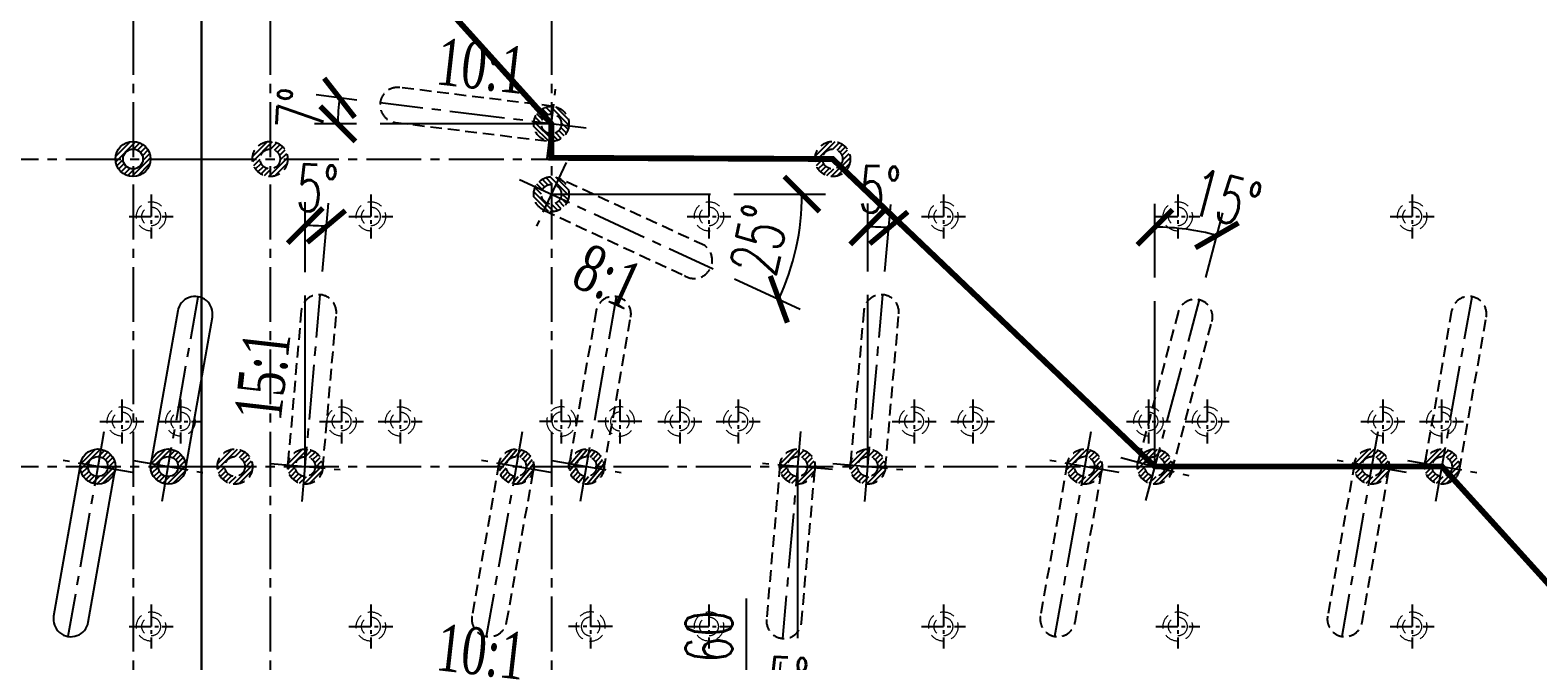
# Model space of a CAD drawing. Extents: x -64479 to 90650, y -38385 to 38270.
# Drawn here: x -28230 to -25657, y 11971 to 13048 of the extents above; entities that cross this region are included whole.
import ezdxf
from ezdxf.enums import TextEntityAlignment as Align

# ---------------------------------------------------------------- set-up
doc = ezdxf.new("R2010")
doc.units = 0
doc.header["$MEASUREMENT"] = 0
doc.linetypes.add('CENTER2', pattern=[1.125, 0.75, -0.125, 0.125, -0.125])
doc.linetypes.add('HIDDEN', pattern=[0.375, 0.25, -0.125])
doc.layers.get('0').update_dxf_attribs({"linetype": 'CONTINUOUS'})
for name, color, linetype in [('BORDER', 2, 'CONTINUOUS'), ('CENTER', 9, 'CENTER2'), ('Cochh', 7, 'CONTINUOUS'), ('DIMENSION', 4, 'CONTINUOUS'), ('HATCH', 7, 'CONTINUOUS'), ('HIDDEN', 4, 'HIDDEN'), ('PILE-D600', 20, 'CONTINUOUS'), ('TEXT', 3, 'CONTINUOUS')]:
    doc.layers.add(name, color=color, linetype=linetype)
doc.layers.add('KHUAT', color=235, linetype='HIDDEN', lineweight=18)
doc.styles.add('DIM', font='romans.shx', dxfattribs={"width": 0.65})
doc.styles.add('THUONG', font='vntimeh.shx')
doc.dimstyles.new('400.Ph', dxfattribs={"dimscale": 400, "dimtxt": 0.2, "dimasz": 0.15, "dimexe": 0.1, "dimexo": 0.1, "dimgap": 0.06, "dimtad": 1, "dimdec": 0, "dimzin": 0, "dimdsep": 46, "dimtxsty": 'DIM', "dimblk": 'ARCHTICK', "dimcen": 0.15, "dimdle": 0.1, "dimclrd": 256, "dimclre": 7, "dimclrt": 6, "dimadec": 0, "dimazin": 0, "dimtfac": 1, "dimtdec": 0, "dimtix": 1, "dimtmove": 0, "dimatfit": 3, "dimldrblk": 'ARCHTICK', "dimfxl": 1, "dimtolj": 1, "dimtzin": 0, "dimarcsym": 0})

# ---------------------------------------------------------------- blocks, each defined once
blk = doc.blocks.new('CocD500_HH')
at = {"layer": 'CENTER', "ltscale": 50}
for p, q in [((0, 37.5), (0, -37.5)), ((-37.5, 0), (37.5, 0))]:
    blk.add_line(p, q, dxfattribs=at)
at = {"layer": 'KHUAT', "ltscale": 100}
for radius in [25, 16]:
    blk.add_circle((0, 0), radius, dxfattribs=at)
blk = doc.blocks.new('cocD500')
at = {"layer": 'HATCH'}
blk.add_blockref('CocD500_HH', (0, 0), dxfattribs=at)
blk = doc.blocks.new('pd3')
at = {"layer": 'HATCH'}
h = blk.add_hatch(dxfattribs=at)
h.set_pattern_fill('ANSI31', color=256, scale=50, style=0)
h.set_pattern_definition([(45, (-53660.761, -6805.5305), (-4.4194174, 4.4194174), [])])
h.paths.add_polyline_path([(-61759.5, 12827.7, 1), (-61699.5, 12827.7, 1)])
h.paths.add_polyline_path([(-61712.5, 12827.7, -1), (-61746.5, 12827.7, -1)], flags=16)
h = blk.add_hatch(dxfattribs=at)
h.set_pattern_fill('ANSI31', color=256, scale=50, style=0)
h.set_pattern_definition([(45, (-53720.761, -7330.5305), (-4.4194174, 4.4194174), [])])
h.paths.add_polyline_path([(-61819.5, 12302.7, 1), (-61759.5, 12302.7, 1)])
h.paths.add_polyline_path([(-61772.5, 12302.7, -1), (-61806.5, 12302.7, -1)], flags=16)
h = blk.add_hatch(dxfattribs=at)
h.set_pattern_fill('ANSI31', color=256, scale=50, style=0)
h.set_pattern_definition([(45, (-53600.761, -7330.5305), (-4.4194174, 4.4194174), [])])
h.paths.add_polyline_path([(-61699.5, 12302.7, 1), (-61639.5, 12302.7, 1)])
h.paths.add_polyline_path([(-61652.5, 12302.7, -1), (-61686.5, 12302.7, -1)], flags=16)
at = {"layer": 'BORDER'}
blk.add_lwpolyline([(-61612.5, 13627.7), (-61612.5, 11227.7), (-69156.5, 11227.7), (-69156.5, 13627.7)], dxfattribs=at)
at = {"layer": 'CENTER', "ltscale": 125}
for p, q in [((-61729.5, 13627.7), (-61729.5, 11227.7)), ((-69156.5, 12827.7), (-61612.5, 12827.7)), ((-61679.9, 12243.6), (-61618.4, 12592.7)), ((-61779.1, 12361.8), (-61840.7, 12012.7)), ((-69156.5, 12302.7), (-61612.5, 12302.7)), ((-61730.4, 12292.3), (-61848.6, 12313.1)), ((-61728.6, 12313.1), (-61610.4, 12292.3))]:
    blk.add_line(p, q, dxfattribs=at)
at = {"layer": 'PILE-D600', "linetype": 'Continuous', "ltscale": 0.7}
for points in [[(-61640, 12297.5), (-61594.1, 12557.9, 1), (-61653.2, 12568.3), (-61699.1, 12307.9)], [(-61819.1, 12307.9), (-61865, 12047.5, 1), (-61805.9, 12037.1), (-61760, 12297.5)]]:
    blk.add_lwpolyline(points, format="xyb", dxfattribs=at)
for centre, radius in [((-61729.5, 12827.7), 30), ((-61729.5, 12827.7), 17), ((-61789.5, 12302.7), 30), ((-61669.5, 12302.7), 30), ((-61789.5, 12302.7), 17), ((-61669.5, 12302.7), 17)]:
    blk.add_circle(centre, radius, dxfattribs=at)
blk = doc.blocks.new('_ArchTick')
at = {"color": 0, "linetype": 'ByBlock', "const_width": 0.15}
blk.add_lwpolyline([(-0.5, -0.5), (0.5, 0.5)], dxfattribs=at)
blk = doc.blocks.new('*D344')
at = {"layer": 'DIMENSION', "lineweight": -2}
for p, q in [((-27007.1, 11887.7), (-27007.1, 12077.4)), ((-27007.1, 11827.7), (-27007.1, 11927.7))]:
    blk.add_line(p, q, dxfattribs=at)
at = {"layer": 'DIMENSION', "color": 7, "lineweight": -2}
for p, q in [((-27300.1, 11887.7), (-26967.1, 11887.7)), ((-27300.1, 11827.7), (-26967.1, 11827.7))]:
    blk.add_line(p, q, dxfattribs=at)
at = {"layer": 'DIMENSION', "lineweight": -2, "xscale": 60, "yscale": 60, "zscale": 60}
for p, rotation in [((-27007.1, 11887.7), 90), ((-27007.1, 11827.7), 270)]:
    blk.add_blockref('_ArchTick', p, dxfattribs=dict(at, rotation=rotation))
at = {"layer": 'DIMENSION', "color": 6, "insert": (-27071.1, 12012.5), "char_height": 80, "attachment_point": 5, "rotation": 90, "style": 'DIM'}
blk.add_mtext('\\A1;60', dxfattribs=at)
blk = doc.blocks.new('*D345')
at = {"layer": 'DIMENSION', "color": 7, "lineweight": -2}
for p, q in [((-27672, 12928.4), (-27741.4, 12937)), ((-27672.5, 12887.7), (-27744.4, 12887.7))]:
    blk.add_line(p, q, dxfattribs=at)
at = {"layer": 'DIMENSION', "lineweight": -2}
blk.add_arc((-27340.1, 12887.7), 364.4, 173, 180, dxfattribs=at)
at = {"layer": 'DIMENSION', "lineweight": -2, "xscale": 60, "yscale": 60, "zscale": 60}
for p, rotation in [((-27701.7, 12932.1), 82.99999999999275), ((-27704.4, 12887.7), 270.0000000000002)]:
    blk.add_blockref('_ArchTick', p, dxfattribs=dict(at, rotation=rotation))
at = {"layer": 'DIMENSION', "color": 6, "insert": (-27767.6, 12913.8), "char_height": 80, "attachment_point": 5, "rotation": 86.5, "style": 'DIM'}
blk.add_mtext('\\A1;7°', dxfattribs=at)
blk = doc.blocks.new('*D365')
at = {"layer": 'DIMENSION', "color": 7, "lineweight": -2}
for p, q in [((-27028.7, 12767.7), (-26872.4, 12767.7)), ((-27027.5, 12623.2), (-26915.5, 12571.5))]:
    blk.add_line(p, q, dxfattribs=at)
at = {"layer": 'DIMENSION', "lineweight": -2}
blk.add_arc((-27340.1, 12767.7), 427.7, 335.1916, 0, dxfattribs=at)
at = {"layer": 'DIMENSION', "lineweight": -2, "xscale": 60, "yscale": 60, "zscale": 60}
for p, rotation in [((-26912.4, 12767.7), 90), ((-26951.9, 12588.2), 245.1916374492909)]:
    blk.add_blockref('_ArchTick', p, dxfattribs=dict(at, rotation=rotation))
at = {"layer": 'DIMENSION', "color": 6, "insert": (-26984.9, 12689.6), "char_height": 80, "attachment_point": 5, "rotation": 77.5958, "style": 'DIM'}
blk.add_mtext('\\A1;25°', dxfattribs=at)
blk = doc.blocks.new('*D366')
at = {"layer": 'DIMENSION', "color": 7, "lineweight": -2}
for p, q in [((-27760.1, 12634.7), (-27760.1, 12754)), ((-27730.9, 12635.9), (-27720.7, 12752.3))]:
    blk.add_line(p, q, dxfattribs=at)
at = {"layer": 'DIMENSION', "lineweight": -2}
blk.add_arc((-27760.1, 12302.7), 411.4, 85, 90, dxfattribs=at)
at = {"layer": 'DIMENSION', "lineweight": -2, "xscale": 60, "yscale": 60, "zscale": 60}
for p, rotation in [((-27760.1, 12714), 179.9999999999998), ((-27724.2, 12712.5), 355.0000000000081)]:
    blk.add_blockref('_ArchTick', p, dxfattribs=dict(at, rotation=rotation))
at = {"layer": 'DIMENSION', "color": 6, "insert": (-27739.3, 12777.6), "char_height": 80, "attachment_point": 5, "rotation": 357.5, "style": 'DIM'}
blk.add_mtext('\\A1;5°', dxfattribs=at)
blk = doc.blocks.new('*D367')
at = {"layer": 'DIMENSION', "color": 7, "lineweight": -2}
for p, q in [((-26800.1, 12635.9), (-26800.1, 12751.8)), ((-26770.9, 12635.9), (-26760.9, 12750.1))]:
    blk.add_line(p, q, dxfattribs=at)
at = {"layer": 'DIMENSION', "lineweight": -2}
blk.add_arc((-26800.1, 12302.7), 409.1, 85, 90, dxfattribs=at)
at = {"layer": 'DIMENSION', "lineweight": -2, "xscale": 60, "yscale": 60, "zscale": 60}
for p, rotation in [((-26800.1, 12711.8), 180.0000000000003), ((-26764.4, 12710.2), 355.0000000000061)]:
    blk.add_blockref('_ArchTick', p, dxfattribs=dict(at, rotation=rotation))
at = {"layer": 'DIMENSION', "color": 6, "insert": (-26779.4, 12775.3), "char_height": 80, "attachment_point": 5, "rotation": 357.5, "style": 'DIM'}
blk.add_mtext('\\A1;5°', dxfattribs=at)
blk = doc.blocks.new('*D368')
at = {"layer": 'DIMENSION', "color": 7, "lineweight": -2}
for p, q in [((-26310.1, 12625.3), (-26310.1, 12751.3)), ((-26223.5, 12625.7), (-26194, 12736))]:
    blk.add_line(p, q, dxfattribs=at)
at = {"layer": 'DIMENSION', "lineweight": -2}
blk.add_arc((-26310.1, 12302.7), 408.6, 75, 90, dxfattribs=at)
at = {"layer": 'DIMENSION', "lineweight": -2, "xscale": 60, "yscale": 60, "zscale": 60}
for p, rotation in [((-26310.1, 12711.3), 180.0000000000004), ((-26204.3, 12697.4), 345.0000000000088)]:
    blk.add_blockref('_ArchTick', p, dxfattribs=dict(at, rotation=rotation))
at = {"layer": 'DIMENSION', "color": 6, "insert": (-26188.8, 12759.5), "char_height": 80, "attachment_point": 5, "rotation": 345.1305, "style": 'DIM'}
blk.add_mtext('\\A1;15°', dxfattribs=at)
blk = doc.blocks.new('*D369')
at = {"layer": 'DIMENSION', "color": 7, "lineweight": -2}
for p, q in [((-26949.2, 11969.5), (-26961.1, 11834.2)), ((-26920.1, 11969.7), (-26920.1, 11832.4))]:
    blk.add_line(p, q, dxfattribs=at)
at = {"layer": 'DIMENSION', "lineweight": -2}
blk.add_arc((-26920.1, 12302.7), 430.3, 265, 270, dxfattribs=at)
at = {"layer": 'DIMENSION', "lineweight": -2, "xscale": 60, "yscale": 60, "zscale": 60}
for p, rotation in [((-26957.6, 11874.1), 175.0000000000056), ((-26920.1, 11872.4), 359.9999999999999)]:
    blk.add_blockref('_ArchTick', p, dxfattribs=dict(at, rotation=rotation))
at = {"layer": 'DIMENSION', "color": 6, "insert": (-26936.1, 11936.8), "char_height": 80, "attachment_point": 5, "rotation": 357.5, "style": 'DIM'}
blk.add_mtext('\\A1;5°', dxfattribs=at)

msp = doc.modelspace()

# ---------------------------------------------------------------- hatches: boundary and pattern name
at = {"layer": 'HATCH'}
h = msp.add_hatch(dxfattribs=at)
h.set_pattern_fill('ANSI31', color=256, scale=50, angle=90, style=0)
h.set_pattern_definition([(135, (-7706.8524, 20956.461), (-4.4194174, -4.4194174), [])])
h.paths.add_polyline_path([(-27340.1, 12857.7, 1), (-27340.1, 12917.7, 1)])
h.paths.add_polyline_path([(-27340.1, 12904.7, -1), (-27340.1, 12870.7, -1)], flags=16)
h = msp.add_hatch(dxfattribs=at)
h.set_pattern_fill('ANSI31', color=256, scale=50, style=0)
h.set_pattern_definition([(45, (-19751.3035, -6805.5305), (-4.4194174, 4.4194174), [])])
h.paths.add_polyline_path([(-27850.1, 12827.7, 1), (-27790.1, 12827.7, 1)])
h.paths.add_polyline_path([(-27803.1, 12827.7, -1), (-27837.1, 12827.7, -1)], flags=16)
h = msp.add_hatch(dxfattribs=at)
h.set_pattern_fill('ANSI31', color=256, scale=50, style=0)
h.set_pattern_definition([(45, (-18791.3035, -6805.5305), (-4.4194174, 4.4194174), [])])
h.paths.add_polyline_path([(-26890.1, 12827.7, 1), (-26830.1, 12827.7, 1)])
h.paths.add_polyline_path([(-26843.1, 12827.7, -1), (-26877.1, 12827.7, -1)], flags=16)
h = msp.add_hatch(dxfattribs=at)
h.set_pattern_fill('ANSI31', color=256, scale=50, angle=90, style=0)
h.set_pattern_definition([(135, (-7706.877, 20836.262), (-4.4194174, -4.4194174), [])])
h.paths.add_polyline_path([(-27340.1, 12737.5, 1), (-27340.1, 12797.5, 1)])
h.paths.add_polyline_path([(-27340.1, 12784.5, -1), (-27340.1, 12750.5, -1)], flags=16)
h = msp.add_hatch(dxfattribs=at)
h.set_pattern_fill('ANSI31', color=256, scale=50, style=0)
h.set_pattern_definition([(45, (-19811.3035, -7330.5305), (-4.4194174, 4.4194174), [])])
h.paths.add_polyline_path([(-27910.1, 12302.7, 1), (-27850.1, 12302.7, 1)])
h.paths.add_polyline_path([(-27863.1, 12302.7, -1), (-27897.1, 12302.7, -1)], flags=16)
h = msp.add_hatch(dxfattribs=at)
h.set_pattern_fill('ANSI31', color=256, scale=50, style=0)
h.set_pattern_definition([(45, (-19691.3035, -7330.5305), (-4.4194174, 4.4194174), [])])
h.paths.add_polyline_path([(-27790.1, 12302.7, 1), (-27730.1, 12302.7, 1)])
h.paths.add_polyline_path([(-27743.1, 12302.7, -1), (-27777.1, 12302.7, -1)], flags=16)
h = msp.add_hatch(dxfattribs=at)
h.set_pattern_fill('ANSI31', color=256, scale=50, angle=5, style=0)
h.set_pattern_definition([(50, (-17650.8596, -6552.5805), (-4.7877778, 4.0174226), [])])
h.paths.add_polyline_path([(-27430, 12300.1, 1), (-27370.2, 12305.3, 1)])
h.paths.add_polyline_path([(-27383.1, 12304.2, -1), (-27417, 12301.2, -1)], flags=16)
h = msp.add_hatch(dxfattribs=at)
h.set_pattern_fill('ANSI31', color=256, scale=50, angle=5, style=0)
h.set_pattern_definition([(50, (-17530.8596, -6552.5805), (-4.7877778, 4.0174226), [])])
h.paths.add_polyline_path([(-27310, 12300.1, 1), (-27250.2, 12305.3, 1)])
h.paths.add_polyline_path([(-27263.1, 12304.2, -1), (-27297, 12301.2, -1)], flags=16)
h = msp.add_hatch(dxfattribs=at)
h.set_pattern_fill('ANSI31', color=256, scale=50, style=0)
h.set_pattern_definition([(45, (-18851.3035, -7330.5305), (-4.4194174, 4.4194174), [])])
h.paths.add_polyline_path([(-26950.1, 12302.7, 1), (-26890.1, 12302.7, 1)])
h.paths.add_polyline_path([(-26903.1, 12302.7, -1), (-26937.1, 12302.7, -1)], flags=16)
h = msp.add_hatch(dxfattribs=at)
h.set_pattern_fill('ANSI31', color=256, scale=50, style=0)
h.set_pattern_definition([(45, (-18731.3035, -7330.5305), (-4.4194174, 4.4194174), [])])
h.paths.add_polyline_path([(-26830.1, 12302.7, 1), (-26770.1, 12302.7, 1)])
h.paths.add_polyline_path([(-26783.1, 12302.7, -1), (-26817.1, 12302.7, -1)], flags=16)
h = msp.add_hatch(dxfattribs=at)
h.set_pattern_fill('ANSI31', color=256, scale=50, style=0)
h.set_pattern_definition([(45, (-18361.3035, -7330.5305), (-4.4194174, 4.4194174), [])])
h.paths.add_polyline_path([(-26460.1, 12302.7, 1), (-26400.1, 12302.7, 1)])
h.paths.add_polyline_path([(-26413.1, 12302.7, -1), (-26447.1, 12302.7, -1)], flags=16)
h = msp.add_hatch(dxfattribs=at)
h.set_pattern_fill('ANSI31', color=256, scale=50, style=0)
h.set_pattern_definition([(45, (-18241.3035, -7330.5305), (-4.4194174, 4.4194174), [])])
h.paths.add_polyline_path([(-26340.1, 12302.7, 1), (-26280.1, 12302.7, 1)])
h.paths.add_polyline_path([(-26293.1, 12302.7, -1), (-26327.1, 12302.7, -1)], flags=16)
h = msp.add_hatch(dxfattribs=at)
h.set_pattern_fill('ANSI31', color=256, scale=50, style=0)
h.set_pattern_definition([(45, (-17871.3035, -7330.5305), (-4.4194174, 4.4194174), [])])
h.paths.add_polyline_path([(-25970.1, 12302.7, 1), (-25910.1, 12302.7, 1)])
h.paths.add_polyline_path([(-25923.1, 12302.7, -1), (-25957.1, 12302.7, -1)], flags=16)
h = msp.add_hatch(dxfattribs=at)
h.set_pattern_fill('ANSI31', color=256, scale=50, style=0)
h.set_pattern_definition([(45, (-17751.3035, -7330.5305), (-4.4194174, 4.4194174), [])])
h.paths.add_polyline_path([(-25850.1, 12302.7, 1), (-25790.1, 12302.7, 1)])
h.paths.add_polyline_path([(-25803.1, 12302.7, -1), (-25837.1, 12302.7, -1)], flags=16)

# ---------------------------------------------------------------- linework, layer by layer
at = {"layer": 'BORDER'}
msp.add_lwpolyline([(-20393.1, 13627.7), (-20393.1, 11227.7), (-27937.1, 11227.7), (-27937.1, 13627.7)], dxfattribs=at)
at = {"layer": 'CENTER', "ltscale": 125}
for p, q in [((-27820.1, 13627.7), (-27820.1, 11227.7)), ((-27340.1, 13627.7), (-27340.1, 11227.7)), ((-27347.4, 12828.1), (-27332.8, 12947.2)), ((-27280.5, 12880.4), (-27632.3, 12923.6)), ((-27937.1, 12827.7), (-26860.1, 12827.7)), ((-27314.8, 12821.9), (-27365.5, 12713.1)), ((-27394.5, 12792.9), (-27063.8, 12640)), ((-27765.3, 12242.9), (-27734.4, 12596)), ((-27290.5, 12243.6), (-27228.9, 12592.7)), ((-26805.3, 12242.9), (-26774.4, 12596)), ((-26325.6, 12244.7), (-26233.9, 12587.1)), ((-25830.5, 12243.6), (-25768.9, 12592.7)), ((-27389.7, 12361.8), (-27451.2, 12012.7)), ((-26914.8, 12362.5), (-26945.7, 12009.4)), ((-26419.7, 12361.8), (-26481.2, 12012.7)), ((-25929.7, 12361.8), (-25991.2, 12012.7)), ((-27937.1, 12302.7), (-25820.1, 12302.7)), ((-27819.8, 12307.9), (-27700.3, 12297.5)), ((-27341, 12292.3), (-27459.2, 12313.1)), ((-27339.2, 12313.1), (-27221, 12292.3)), ((-26860.3, 12297.5), (-26979.8, 12307.9)), ((-26859.8, 12307.9), (-26740.3, 12297.5)), ((-26371, 12292.3), (-26489.2, 12313.1)), ((-26368, 12318.2), (-26252.1, 12287.2)), ((-25881, 12292.3), (-25999.2, 12313.1)), ((-25879.2, 12313.1), (-25761, 12292.3))]:
    msp.add_line(p, q, dxfattribs=at)
at = {"layer": 'DIMENSION'}
for p, q in [((-27340.1, 12887.7), (-27632.5, 12887.7)), ((-27340.1, 12767.7), (-27068.7, 12767.7)), ((-27760.1, 12302.7), (-27760.1, 12594.7)), ((-26800.1, 12302.7), (-26800.1, 12595.9)), ((-26310.1, 12302.7), (-26310.1, 12585.3)), ((-26920.1, 12302.7), (-26920.1, 12009.7))]:
    msp.add_line(p, q, dxfattribs=at)
at = {"layer": 'HIDDEN', "ltscale": 100, "const_width": 10}
msp.add_lwpolyline([(-27880.1, 13352.7), (-27760.1, 13352.7), (-27340.1, 12887.7), (-27340.1, 12829.7), (-26860.1, 12827.7), (-26310.1, 12302.7), (-25940.1, 12302.7), (-25820.1, 12302.7), (-25390.1, 11827.7), (-24900.1, 11827.7), (-24470.1, 11352.7), (-24350.1, 11352.7)], dxfattribs=at)
at = {"layer": 'HIDDEN', "ltscale": 80}
for points in [[(-27336.4, 12917.5), (-27598.9, 12949.7, 1), (-27606.2, 12890.1), (-27343.7, 12857.9)], [(-27352.8, 12740.3), (-27113.2, 12628.6, 0.96746), (-27078.3, 12679.9), (-27327.5, 12794.7)], [(-27730.2, 12300.1), (-27707.1, 12563.5, 1), (-27766.9, 12568.7), (-27790, 12305.3)], [(-27250.5, 12297.5), (-27204.6, 12557.9, 1), (-27263.7, 12568.3), (-27309.6, 12307.9)], [(-26770.2, 12300.1), (-26747.1, 12563.5, 1), (-26806.9, 12568.7), (-26830, 12305.3)], [(-26281.1, 12294.9), (-26212.7, 12550.4, 1), (-26270.6, 12565.9), (-26339.1, 12310.5)], [(-25790.5, 12297.5), (-25744.6, 12557.9, 1), (-25803.7, 12568.3), (-25849.6, 12307.9)], [(-27429.6, 12307.9), (-27475.5, 12047.5, 1), (-27416.4, 12037.1), (-27370.5, 12297.5)], [(-26950, 12305.3), (-26973, 12041.9, 1), (-26913.2, 12036.6), (-26890.2, 12300.1)], [(-26459.6, 12307.9), (-26505.5, 12047.5, 1), (-26446.4, 12037.1), (-26400.5, 12297.5)], [(-25969.6, 12307.9), (-26015.5, 12047.5, 1), (-25956.4, 12037.1), (-25910.5, 12297.5)]]:
    msp.add_lwpolyline(points, format="xyb", dxfattribs=at)
for centre, radius in [((-27340.1, 12887.7), 30), ((-27340.1, 12887.7), 17), ((-27820.1, 12827.7), 30), ((-27820.1, 12827.7), 17), ((-26860.1, 12827.7), 30), ((-26860.1, 12827.7), 17), ((-27340.1, 12767.5), 30), ((-27340.1, 12767.5), 17), ((-27880.1, 12302.7), 30), ((-27760.1, 12302.7), 30), ((-27400.1, 12302.7), 30), ((-27400.1, 12302.7), 30), ((-27280.1, 12302.7), 30), ((-27280.1, 12302.7), 30), ((-26920.1, 12302.7), 30), ((-26800.1, 12302.7), 30), ((-26430.1, 12302.7), 30), ((-26310.1, 12302.7), 30), ((-25940.1, 12302.7), 30), ((-25820.1, 12302.7), 30), ((-27880.1, 12302.7), 17), ((-27760.1, 12302.7), 17), ((-27400.1, 12302.7), 17), ((-27280.1, 12302.7), 17), ((-26920.1, 12302.7), 17), ((-26800.1, 12302.7), 17), ((-26430.1, 12302.7), 17), ((-26310.1, 12302.7), 17), ((-25940.1, 12302.7), 17), ((-25820.1, 12302.7), 17)]:
    msp.add_circle(centre, radius, dxfattribs=at)

# ---------------------------------------------------------------- block references
at = {"layer": 'Cochh'}
for p in [(-28023.1, 12729.7), (-27648.1, 12729.7), (-27071.1, 12729.7), (-26671.1, 12729.7), (-26271.1, 12729.7), (-25871.1, 12729.7), (-28073.1, 12379.7), (-27973.1, 12379.7), (-27698.1, 12379.7), (-27598.1, 12379.7), (-27121.1, 12379.7), (-27021.1, 12379.7), (-26721.1, 12379.7), (-26621.1, 12379.7), (-26321.1, 12379.7), (-26221.1, 12379.7), (-25921.1, 12379.7), (-25821.1, 12379.7), (-28023.1, 12029.7), (-27648.1, 12029.7), (-27071.1, 12029.7), (-26671.1, 12029.7), (-26271.1, 12029.7), (-25871.1, 12029.7)]:
    msp.add_blockref('cocD500', p, dxfattribs=at)
at = {"layer": 'Cochh', "xscale": -1}
for p in [(-27323.1, 12379.7), (-27223.1, 12379.7), (-27273.1, 12029.7)]:
    msp.add_blockref('cocD500', p, dxfattribs=at)
at = {"layer": 'DIMENSION'}
msp.add_blockref('pd3', (33675.5, 0), dxfattribs=at)

# ---------------------------------------------------------------- texts
at = {"layer": 'TEXT', "style": 'THUONG', "width": 0.7}
for s, rotation, p in [('10:1', 353.5324, (-27542, 12931.7)), ('8:1', 335.5324, (-27319.7, 12591.5)), ('15:1', 83.4781, (-27778.2, 12375.6)), ('10:1', 353.5324, (-27542, 11931.7))]:
    msp.add_text(s, height=80, rotation=rotation, dxfattribs=at).set_placement(p, align=Align.BOTTOM_LEFT)

# ---------------------------------------------------------------- dimensions: what is measured, and where the dimension line sits
at = {"layer": 'DIMENSION'}
for base, line1, line2, picture, middle in [((-27703.2, 12917.3), ((-27340.1, 12887.7), (-27632.5, 12887.7)), ((-27280.5, 12880.4), (-27632.3, 12923.6)), '*D345', (-27767.6, 12913.8)), ((-27736.2, 12713.4), ((-27765.3, 12242.9), (-27734.4, 12596)), ((-27760.1, 12302.7), (-27760.1, 12594.7)), '*D366', (-27739.3, 12777.6)), ((-26776.3, 12711.1), ((-26805.3, 12242.9), (-26774.4, 12596)), ((-26800.1, 12302.7), (-26800.1, 12595.9)), '*D367', (-26779.4, 12775.3)), ((-26930.1, 12645.9), ((-27394.5, 12792.9), (-27063.8, 12640)), ((-27340.1, 12767.7), (-27068.7, 12767.7)), '*D365', (-26984.9, 12689.6)), ((-26945.1, 11873.1), ((-26920.1, 12302.7), (-26920.1, 12009.7)), ((-26914.8, 12362.5), (-26945.7, 12009.4)), '*D369', (-26936.1, 11936.8))]:
    dim = msp.add_angular_dim_2l(base=base, line1=line1, line2=line2, dimstyle='400.Ph', dxfattribs=at)
    dim.commit()
    dim.dimension.update_dxf_attribs({"geometry": picture, "text_midpoint": middle})
dim = msp.add_angular_dim_2l(base=(-26274.5, 12709.7), line1=((-26325.6, 12244.7), (-26233.9, 12587.1)), line2=((-26310.1, 12302.7), (-26310.1, 12585.3)), dimstyle='400.Ph', dxfattribs=at)
dim.commit()
dim.dimension.update_dxf_attribs({"geometry": '*D368', "text_midpoint": (-26205.2, 12697.6), "dimtype": 162})
dim = msp.add_linear_dim(base=(-27007.1, 11827.7), p1=(-27340.1, 11887.7), p2=(-27340.1, 11827.7), angle=90, dimstyle='400.Ph', dxfattribs=at)
dim.commit()
dim.dimension.update_dxf_attribs({"geometry": '*D344', "text_midpoint": (-27007.1, 12012.5), "dimtype": 160})

doc.saveas('drawing.dxf')
